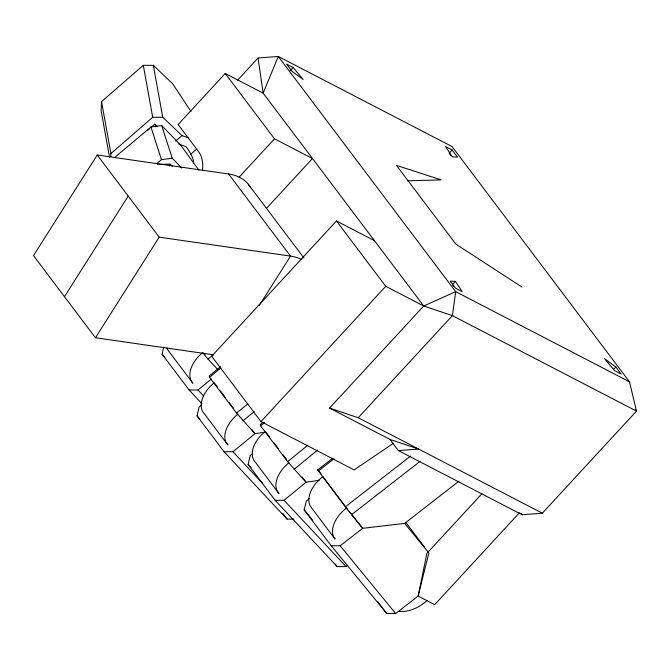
<?xml version="1.0" encoding="UTF-8"?>
<svg xmlns="http://www.w3.org/2000/svg" width="670" height="670" viewBox="0 0 670 670"><rect width="100%" height="100%" fill="white"/><g stroke="black" fill="none" stroke-linecap="round" stroke-linejoin="round"><path stroke-width="1" d="M190.958 111.53L172.6 83.641L153.338 65.342L143.305 65.308L101.538 101.639L101.137 110.751L109.604 157.601M110.793 156.621L110.927 153.581L101.538 101.639M201.938 403.725L189.116 390.007L162.073 354.17L163.723 347.177M293.988 519.099L287.078 519.124L224.073 451.748L197.039 415.903L199.166 406.916L201.519 404.982M347.621 565.296L346.055 566.586L337.169 566.619L275.169 500.314L248.134 464.469L250.253 455.483L252.615 453.548M331.173 545.698L340.176 545.799L362.654 528.303L404.663 523.404L428.867 552.951L418.155 596.049L395.677 613.544L386.674 613.444L331.173 545.698L304.138 509.853L306.374 501.001L309.59 498.497M169.359 166.101L170.063 164.158L157.534 164.401M250.421 187.298A65.3 40.217 -37 0 0 228.579 173.974L97.225 155.013L33.5 255.605L95.458 337.747L213.37 354.765M64.479 296.676L128.205 196.084M95.458 337.747L159.184 237.155L290.537 256.108A65.3 40.217 -37 0 1 301.835 259.617M259.231 305.528L290.537 256.108L228.579 173.974M635.244 409.437L636.5 411.104L629.465 381.774L455.701 291.668L423.716 305.989L329.54 408.089L389.94 439.411L398.39 450.608L522.106 514.761L542.332 513.203L636.5 411.104L452.384 315.629L423.716 305.989L263.151 93.13L225.221 73.491L178.136 124.536L198.412 151.42A28.492 21.532 -62.6 0 1 202.449 170.071M237.498 80.308L258.059 58.014L278.276 56.456L452.041 146.554L629.465 381.774M290.16 70.785L293.15 67.544L303.167 79.504L291.936 71.246L286.576 64.136L293.15 67.544M239.056 177.257L274.499 138.832L312.471 158.514L266.384 208.479M374.43 240.656L336.457 220.966L211.686 356.247L260.973 421.589L354.162 469.913L393.416 443.255M452.133 149.98L445.558 146.571L452.3 156.839L457.493 157.098L452.133 149.98L449.143 153.221L450.927 155.591M260.973 421.589L385.744 286.308L423.716 305.989M455.441 281.383L450.257 281.132L455.617 288.242L462.191 291.651L455.441 281.383L452.451 284.624L453.582 286.341M329.54 408.089L358.207 417.728L452.384 315.629L455.701 291.668L278.276 56.456L263.151 93.13L258.059 58.014M481.965 493.673L426.874 553.403L418.155 596.049L434.721 604.642L519.476 512.743M613.419 369.572L615.805 366.976L604.583 358.718L614.599 370.678L621.174 374.086L615.805 366.976M110.927 153.581L152.693 117.258L162.726 117.292L181.989 135.583L188.773 138.037M147.894 130.189L149.452 128.833M151.01 127.484L154.896 124.101L157.115 126.211M175.724 141.035L181.989 135.583M190.833 154.125L196.285 149.385M114.578 157.576L150.917 126.998L161.688 125.533L180.699 145.155L198.94 170.205M156.822 163.581L161.47 159.669L172.24 158.204L181.687 167.952M202.868 352.923L207.976 359.078L213.638 354.438M220.472 366.741L209.149 376.012L209.517 377.277L236.552 413.122L254.969 433.683L265.102 432.142M209.517 377.277L220.815 368.023M189.116 390.007L197.993 389.982L211.36 379.027M236.552 413.122L247.858 403.859M242.942 420.819L254.265 411.539M262.665 422.594L260.236 424.587L260.613 425.852L287.648 461.689L306.064 482.249L319.23 480.248M260.613 425.852L264.633 422.552M224.073 451.748L232.959 451.722L254.969 433.683L251.836 429.537M287.648 461.689L307.748 445.223M294.038 469.385L317.488 450.165M275.169 500.314L284.055 500.289L306.064 482.249L302.12 477.023M349.07 511.193L362.654 528.303L345.36 506.847L317.731 469.913L332.571 458.364M318.325 471.002L333.987 458.808M345.36 506.847L410.492 456.144M351.524 514.719L419.948 461.446M404.663 523.404L458.942 481.152M398.39 450.608L418.616 449.051L389.94 439.411M407.67 180.825L441.153 179.878L396.456 165.364L455.868 244.123L522.022 287.087M178.798 144.075L186.21 146.755A28.492 6.784 49 0 1 193.337 163.212M358.207 417.728L542.332 513.203M170.063 164.158L172.324 166.235M203.613 353.115L205.028 354.631M207.976 359.078L217.884 369.673M197.993 389.982L203.697 396.079M162.073 354.17L164.929 357.219M284.055 500.289L346.055 566.586M248.134 464.469L250.982 467.518M232.959 451.722L262.69 483.514M197.039 415.903L199.869 418.934M317.731 469.913L321.005 473.908M346.457 507.994A28.492 17.554 -37 0 0 335.101 539.082L311.45 507.718A28.492 17.554 -37 0 1 322.798 476.638L347.764 509.594M340.176 545.799L395.677 613.544M304.138 509.853L312.722 520.339M225.221 73.491L274.499 138.832M336.457 220.966L385.744 286.308M520.9 513.161L522.106 514.761M248.235 184.166L303.937 258.009M405.71 522.248L424.487 547.139M97.225 155.013L159.184 237.155M269.667 437.083L265.312 431.304A28.492 17.554 -37 0 0 255.329 462.208L278.98 493.564A28.492 17.554 -37 0 1 288.963 462.669M274.022 442.862L278.385 448.632M282.74 454.411L286.475 459.369M217.323 386.866L214.216 382.738A28.492 17.554 -37 0 0 204.233 413.633L227.892 444.997A28.492 17.554 -37 0 1 237.875 414.102M220.438 390.987L225.422 397.595M229.157 402.544L233.512 408.323M377.872 601.769L386.674 613.444M335.285 564.115L337.169 566.619M282.673 513.287L287.078 519.124M161.688 125.533L172.24 158.204M150.917 126.998L161.47 159.669M153.338 65.342L162.726 117.292M143.305 65.308L152.693 117.258M155.7 126.823A28.492 6.784 49 0 1 154.896 124.101M202.198 352.956A28.492 17.554 -37 0 0 192.927 383.257L169.267 351.901A28.492 17.554 -37 0 1 166.905 347.956M427.05 600.513A28.492 17.554 -37 0 1 399.178 611.274"/></g></svg>
